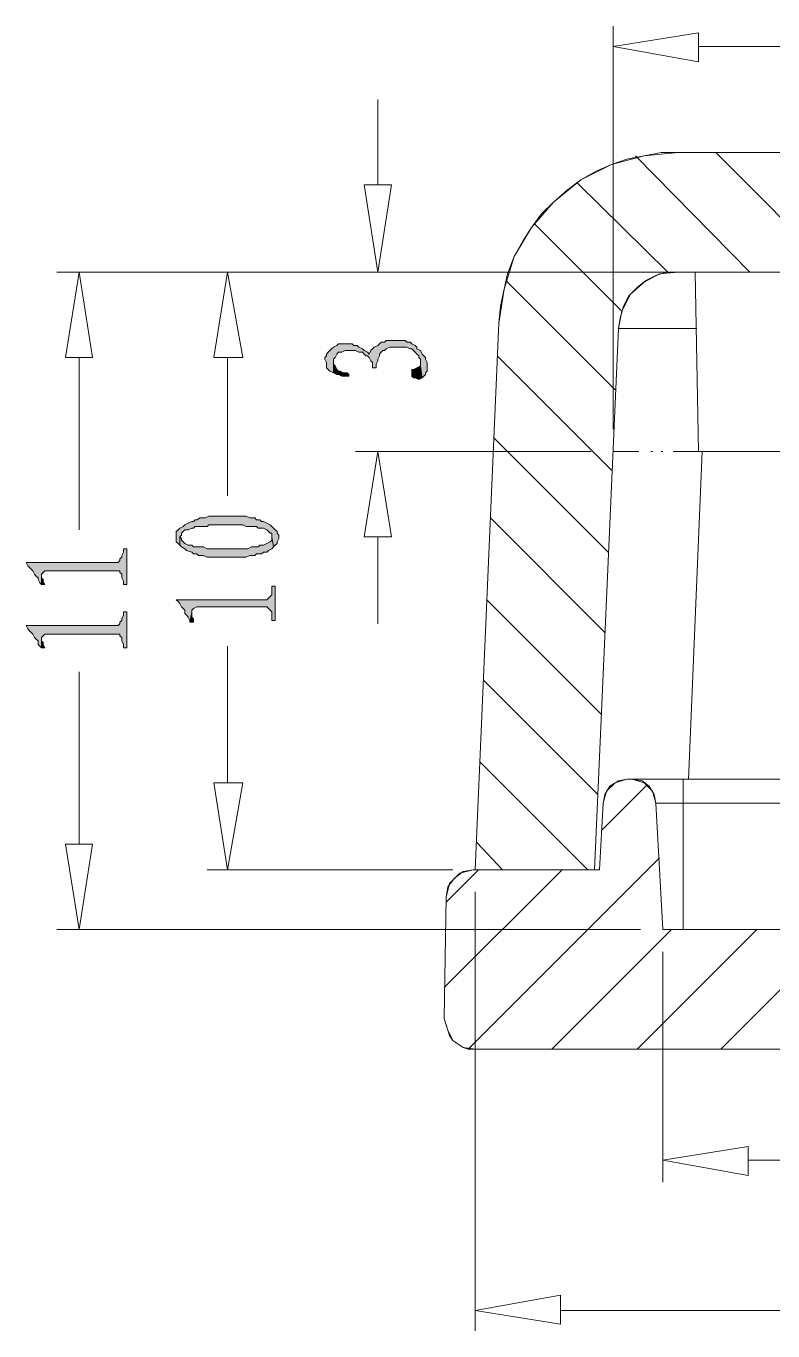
# Model space of a CAD drawing. Header units: millimetres. Extents: x 0 to 282, y 0 to 196.
# Drawn here: x 57.78 to 76.31, y 25.32 to 57.66 of the extents above; entities that cross this region are included whole.
import ezdxf

# ---------------------------------------------------------------- set-up
doc = ezdxf.new("R2010")
doc.units = ezdxf.units.MM

msp = doc.modelspace()

# ---------------------------------------------------------------- hatches: boundary and pattern name
h = msp.add_hatch(color=42)
h.dxf.hatch_style = 2
h.paths.add_polyline_path([(65.193227, 49.402894), (65.235561, 49.318228), (65.235561, 49.275894), (65.235561, 49.191227), (65.277894, 49.148894), (65.320227, 49.106561), (65.404894, 49.064227), (65.404894, 49.360561), (65.404894, 49.402894), (65.447227, 49.445228), (65.489561, 49.529894), (65.531894, 49.572227), (65.574227, 49.572227), (65.616561, 49.572227), (65.701228, 49.614561), (65.743561, 49.614561), (65.870561, 49.614561), (65.912894, 49.614561), (65.955227, 49.614561), (66.039894, 49.572227), (66.124561, 49.572227), (66.166894, 49.529894), (66.209227, 49.487561), (66.251561, 49.487561), (66.293894, 49.445228), (66.336227, 49.360561), (66.378561, 49.318228), (66.378561, 49.275894), (66.378561, 49.191227), (66.463227, 49.191227), (66.463227, 49.275894), (66.505561, 49.360561), (66.505561, 49.402894), (66.547894, 49.487561), (66.547894, 49.529894), (66.590227, 49.572227), (66.632561, 49.614561), (66.674894, 49.614561), (66.717227, 49.656894), (66.801894, 49.699227), (66.844227, 49.699227), (66.928894, 49.699227), (67.013561, 49.699227), (67.098227, 49.699227), (67.140561, 49.699227), (67.225227, 49.699227), (67.309894, 49.656894), (67.352227, 49.656894), (67.394561, 49.614561), (67.436894, 49.572227), (67.479227, 49.529894), (67.521561, 49.487561), (67.521561, 49.445228), (67.563894, 49.402894), (67.563894, 49.318228), (67.563894, 49.233561), (67.606227, 48.937227), (67.648561, 48.979561), (67.690894, 49.021894), (67.690894, 49.064227), (67.733227, 49.106561), (67.733227, 49.191227), (67.733227, 49.233561), (67.733227, 49.275894), (67.733227, 49.318228), (67.690894, 49.402894), (67.690894, 49.445228), (67.648561, 49.487561), (67.606227, 49.529894), (67.563894, 49.614561), (67.479227, 49.656894), (67.479227, 49.699227), (67.436894, 49.741561), (67.352227, 49.783894), (67.309894, 49.826227), (67.225227, 49.826227), (67.182894, 49.868561), (67.098227, 49.868561), (67.055894, 49.868561), (66.971227, 49.868561), (66.886561, 49.868561), (66.801894, 49.868561), (66.717227, 49.868561), (66.674894, 49.826227), (66.590227, 49.826227), (66.547894, 49.783894), (66.505561, 49.741561), (66.420894, 49.699227), (66.378561, 49.656894), (66.336227, 49.614561), (66.293894, 49.529894), (66.251561, 49.572227), (66.166894, 49.614561), (66.124561, 49.656894), (66.039894, 49.699227), (65.997561, 49.741561), (65.912894, 49.741561), (65.870561, 49.783894), (65.828227, 49.783894), (65.743561, 49.783894), (65.701228, 49.783894), (65.616561, 49.783894), (65.531894, 49.783894), (65.489561, 49.741561), (65.404894, 49.699227), (65.362561, 49.656894), (65.320227, 49.614561), (65.277894, 49.572227), (65.235561, 49.529894), (65.235561, 49.487561), (65.193227, 49.445228)])
h = msp.add_hatch(color=42)
h.dxf.hatch_style = 2
h.paths.add_polyline_path([(65.404894, 49.064227), (65.489561, 49.021894), (65.531894, 49.021894), (65.616561, 48.979561), (65.701228, 48.979561), (65.785894, 48.979561), (65.785894, 49.021894), (65.743561, 49.064227), (65.658894, 49.064227), (65.574227, 49.106561), (65.531894, 49.106561), (65.489561, 49.148894), (65.447227, 49.233561), (65.404894, 49.275894), (65.404894, 49.360561)])
h = msp.add_hatch(color=42)
h.dxf.hatch_style = 2
h.paths.add_polyline_path([(67.352227, 49.021894), (67.352227, 48.979561), (67.394561, 48.937227), (67.436894, 48.937227), (67.521561, 48.894894), (67.606227, 48.937227), (67.563894, 49.233561), (67.479227, 49.191227), (67.394561, 49.148894), (67.352227, 49.148894), (67.352227, 49.106561)])
h = msp.add_hatch(color=42)
h.dxf.hatch_style = 2
h.paths.add_polyline_path([(61.510227, 45.000227), (61.510227, 44.915561), (61.510227, 44.873227), (61.552561, 44.830894), (61.594894, 44.788561), (61.594894, 45.000227), (61.637227, 45.042561), (61.637227, 45.084894), (61.679561, 45.127228), (61.721894, 45.169561), (61.806561, 45.169561), (61.891227, 45.211894), (61.933561, 45.211894), (61.975894, 45.254228), (62.060561, 45.254228), (62.102894, 45.254228), (62.187561, 45.254228), (62.272228, 45.254228), (62.314561, 45.296561), (62.399227, 45.296561), (62.483894, 45.296561), (62.568561, 45.296561), (62.653227, 45.296561), (62.780227, 45.296561), (62.907227, 45.296561), (62.991894, 45.296561), (63.076561, 45.296561), (63.161227, 45.296561), (63.245894, 45.254228), (63.288227, 45.254228), (63.372894, 45.254228), (63.415227, 45.254228), (63.499894, 45.254228), (63.542227, 45.211894), (63.584561, 45.211894), (63.669227, 45.211894), (63.753894, 45.169561), (63.796227, 45.127228), (63.838561, 45.084894), (63.880894, 45.084894), (63.880894, 45.042561), (63.880894, 45.000227), (63.923227, 44.746227), (63.965561, 44.788561), (64.007894, 44.830894), (64.007894, 44.873227), (64.050227, 44.957894), (64.050227, 45.000227), (64.050227, 45.042561), (64.007894, 45.084894), (64.007894, 45.127228), (63.965561, 45.169561), (63.923227, 45.211894), (63.880894, 45.254228), (63.838561, 45.296561), (63.753894, 45.338894), (63.669227, 45.381227), (63.626894, 45.381227), (63.584561, 45.423561), (63.499894, 45.423561), (63.457561, 45.465894), (63.372894, 45.465894), (63.330561, 45.465894), (63.245894, 45.508228), (63.161227, 45.508228), (63.118894, 45.508228), (63.034228, 45.508228), (62.949561, 45.508228), (62.864894, 45.508228), (62.780227, 45.508228), (62.737894, 45.508228), (62.610894, 45.508228), (62.526227, 45.508228), (62.441561, 45.508228), (62.399227, 45.508228), (62.314561, 45.508228), (62.229894, 45.465894), (62.145227, 45.465894), (62.102894, 45.465894), (62.018227, 45.423561), (61.975894, 45.423561), (61.933561, 45.381227), (61.891227, 45.381227), (61.806561, 45.338894), (61.721894, 45.296561), (61.679561, 45.254228), (61.594894, 45.211894), (61.552561, 45.169561), (61.510227, 45.127228), (61.510227, 45.042561)])
h = msp.add_hatch(color=42)
h.dxf.hatch_style = 2
h.paths.add_polyline_path([(61.594894, 44.788561), (61.637227, 44.746227), (61.721894, 44.703894), (61.764227, 44.661561), (61.891227, 44.619227), (61.933561, 44.576894), (62.018227, 44.576894), (62.060561, 44.534561), (62.145227, 44.534561), (62.187561, 44.534561), (62.272228, 44.492227), (62.356894, 44.492227), (62.441561, 44.492227), (62.483894, 44.492227), (62.568561, 44.492227), (62.653227, 44.492227), (62.780227, 44.492227), (62.822561, 44.492227), (62.907227, 44.492227), (62.991894, 44.492227), (63.076561, 44.492227), (63.161227, 44.492227), (63.245894, 44.492227), (63.330561, 44.534561), (63.372894, 44.534561), (63.457561, 44.534561), (63.499894, 44.576894), (63.584561, 44.576894), (63.626894, 44.576894), (63.669227, 44.619227), (63.753894, 44.619227), (63.796227, 44.661561), (63.880894, 44.703894), (63.923227, 44.746227), (63.880894, 45.000227), (63.880894, 44.915561), (63.838561, 44.873227), (63.753894, 44.830894), (63.669227, 44.788561), (63.584561, 44.788561), (63.542227, 44.746227), (63.457561, 44.746227), (63.415227, 44.746227), (63.372894, 44.746227), (63.288227, 44.703894), (63.203561, 44.703894), (63.118894, 44.703894), (63.034228, 44.703894), (62.949561, 44.703894), (62.864894, 44.703894), (62.780227, 44.703894), (62.695561, 44.703894), (62.610894, 44.703894), (62.483894, 44.703894), (62.441561, 44.703894), (62.356894, 44.703894), (62.272228, 44.703894), (62.187561, 44.746227), (62.145227, 44.746227), (62.060561, 44.746227), (62.018227, 44.746227), (61.933561, 44.746227), (61.891227, 44.788561), (61.806561, 44.788561), (61.721894, 44.830894), (61.679561, 44.873227), (61.637227, 44.915561), (61.637227, 44.957894), (61.594894, 45.000227)])
h = msp.add_hatch(color=42)
h.dxf.hatch_style = 2
h.paths.add_polyline_path([(57.784894, 44.365228), (57.827227, 44.280561), (57.869561, 44.238227), (57.911894, 44.195894), (57.954227, 44.153561), (57.996561, 44.068894), (58.038894, 44.026561), (58.081227, 43.984228), (58.081227, 43.941894), (58.123561, 43.857227), (58.165894, 43.814894), (58.165894, 44.068894), (58.208227, 44.111228), (58.250561, 44.153561), (58.292894, 44.153561), (58.377561, 44.153561), (60.028561, 44.153561), (60.070894, 44.153561), (60.113227, 44.153561), (60.113227, 44.111228), (60.155561, 44.068894), (60.155561, 43.984228), (60.197894, 43.899561), (60.197894, 43.814894), (60.282561, 43.814894), (60.282561, 44.703894), (60.197894, 44.703894), (60.197894, 44.619227), (60.155561, 44.534561), (60.155561, 44.492227), (60.113227, 44.449894), (60.113227, 44.407561), (60.070894, 44.365228), (60.028561, 44.365228)])
h = msp.add_hatch(color=42)
h.dxf.hatch_style = 2
h.paths.add_polyline_path([(58.165894, 43.814894), (58.250561, 43.814894), (58.208227, 43.899561), (58.208227, 43.941894), (58.165894, 43.984228), (58.165894, 44.068894)])
h = msp.add_hatch(color=42)
h.dxf.hatch_style = 2
h.paths.add_polyline_path([(61.510227, 43.433894), (61.552561, 43.391561), (61.594894, 43.349227), (61.637227, 43.264561), (61.679561, 43.222228), (61.721894, 43.179894), (61.721894, 43.095227), (61.764227, 43.052894), (61.806561, 43.010561), (61.848894, 42.925894), (61.848894, 42.883561), (61.891227, 43.137561), (61.891227, 43.179894), (61.933561, 43.222228), (62.018227, 43.264561), (62.102894, 43.264561), (63.753894, 43.264561), (63.796227, 43.222228), (63.838561, 43.179894), (63.880894, 43.137561), (63.880894, 43.095227), (63.880894, 43.010561), (63.880894, 42.925894), (63.965561, 42.925894), (63.965561, 43.772561), (63.880894, 43.772561), (63.880894, 43.687894), (63.880894, 43.645561), (63.880894, 43.560894), (63.838561, 43.518561), (63.796227, 43.476227), (63.753894, 43.433894), (63.711561, 43.433894)])
h = msp.add_hatch(color=42)
h.dxf.hatch_style = 2
h.paths.add_polyline_path([(57.784894, 42.798894), (57.827227, 42.714227), (57.869561, 42.671894), (57.911894, 42.629561), (57.954227, 42.587227), (57.996561, 42.502561), (58.038894, 42.460227), (58.081227, 42.417894), (58.081227, 42.333228), (58.123561, 42.290894), (58.165894, 42.248561), (58.165894, 42.502561), (58.208227, 42.544894), (58.250561, 42.587227), (58.292894, 42.587227), (58.377561, 42.587227), (60.028561, 42.587227), (60.070894, 42.587227), (60.113227, 42.587227), (60.113227, 42.544894), (60.155561, 42.502561), (60.155561, 42.417894), (60.197894, 42.333228), (60.197894, 42.248561), (60.282561, 42.248561), (60.282561, 43.137561), (60.197894, 43.137561), (60.197894, 43.052894), (60.155561, 42.968228), (60.155561, 42.925894), (60.113227, 42.883561), (60.113227, 42.841228), (60.070894, 42.798894), (60.028561, 42.798894)])
h = msp.add_hatch(color=42)
h.dxf.hatch_style = 2
h.paths.add_polyline_path([(61.848894, 42.883561), (61.933561, 42.883561), (61.933561, 42.968228), (61.891227, 43.010561), (61.891227, 43.095227), (61.891227, 43.137561)])
h = msp.add_hatch(color=42)
h.dxf.hatch_style = 2
h.paths.add_polyline_path([(58.165894, 42.248561), (58.250561, 42.248561), (58.208227, 42.333228), (58.208227, 42.375561), (58.165894, 42.417894), (58.165894, 42.502561)])

# ---------------------------------------------------------------- linework, layer by layer
at = {"color": 131, "lineweight": 0}
for points in [[(72.347561, 47.667227), (72.347561, 57.657894)], [(73.829227, 51.561894), (58.546894, 51.561894)], [(73.829227, 51.561894), (62.272228, 51.561894)], [(73.829227, 51.561894), (65.955227, 51.561894)], [(71.797227, 47.116894), (65.955227, 47.116894)], [(68.368227, 36.745227), (62.272228, 36.745227)], [(68.918561, 36.194894), (68.918561, 25.315228)], [(73.024894, 35.263561), (58.546894, 35.263561)], [(73.575227, 34.713228), (73.575227, 28.998227)]]:
    msp.add_lwpolyline(points, dxfattribs=at)
at = {"color": 3, "lineweight": 0}
for points in [[(74.464227, 56.768894), (72.347561, 57.149894), (74.464227, 57.488561)], [(66.844227, 53.720894), (66.505561, 51.561894), (66.166894, 53.720894)], [(58.758561, 49.445228), (59.097228, 51.561894), (59.435894, 49.445228)], [(62.441561, 49.445228), (62.780227, 51.561894), (63.161227, 49.445228)], [(66.166894, 45.000227), (66.505561, 47.116894), (66.844227, 45.000227)], [(63.161227, 38.904228), (62.780227, 36.745227), (62.441561, 38.904228)], [(59.435894, 37.380227), (59.097228, 35.263561), (58.758561, 37.380227)], [(75.691894, 29.167561), (73.575227, 29.548561), (75.691894, 29.887227)], [(71.035227, 25.484561), (68.918561, 25.823228), (71.035227, 26.204228)]]:
    msp.add_lwpolyline(points, close=True, dxfattribs=at)
for points in [[(74.464227, 57.149894), (90.720227, 57.149894)], [(66.505561, 53.720894), (66.505561, 55.837561)], [(59.097228, 49.445228), (59.097228, 45.169561)], [(62.780227, 49.445228), (62.780227, 46.016227)], [(66.505561, 45.000227), (66.505561, 42.841228)], [(62.780227, 38.904228), (62.780227, 42.290894)], [(59.097228, 37.380227), (59.097228, 41.655894)], [(75.691894, 29.548561), (90.635561, 29.548561)], [(71.035227, 25.823228), (93.090894, 25.823228)]]:
    msp.add_lwpolyline(points, dxfattribs=at)
at = {"color": 0, "lineweight": 0}
for points in [[(73.956227, 54.525228), (73.109561, 54.440561), (72.305228, 54.228894), (71.543228, 53.847894), (70.865894, 53.297561), (70.315561, 52.662561), (69.892227, 51.942894), (69.638227, 51.138561), (69.511227, 50.291894)], [(69.511227, 50.291894), (69.553561, 50.715227), (69.638227, 51.138561), (69.722894, 51.519561), (69.892227, 51.942894), (70.103894, 52.323894), (70.315561, 52.662561), (70.569561, 53.001227), (70.865894, 53.297561), (71.204561, 53.593894), (71.543228, 53.847894), (71.924227, 54.059561), (72.305228, 54.228894), (72.686227, 54.355894), (73.109561, 54.440561), (73.532894, 54.525228), (73.956227, 54.525228)], [(73.956227, 54.525228), (115.781561, 54.525228)], [(120.819227, 36.745227), (120.226561, 50.291894), (120.184227, 50.715227), (120.099561, 51.138561), (119.972561, 51.519561), (119.845561, 51.942894), (119.633894, 52.323894), (119.422227, 52.662561), (119.125894, 53.001227), (118.871894, 53.297561), (118.533227, 53.593894), (118.194561, 53.847894), (117.813561, 54.059561), (117.432561, 54.228894), (117.051561, 54.355894), (116.628227, 54.440561), (116.204894, 54.525228), (115.781561, 54.525228), (73.956227, 54.525228)], [(69.511227, 50.291894), (68.918561, 36.745227), (71.881894, 36.745227), (72.474561, 50.164894), (72.516894, 50.418894), (72.601561, 50.715227), (72.728561, 50.969227), (72.940227, 51.180894), (73.151894, 51.350227), (73.405894, 51.477227), (73.659894, 51.561894), (73.956227, 51.561894), (115.781561, 51.561894)], [(73.956227, 51.561894), (73.490561, 51.519561), (73.109561, 51.307894), (72.770894, 51.011561), (72.559227, 50.588227), (72.474561, 50.164894)], [(73.956227, 51.561894), (115.781561, 51.561894)], [(74.379561, 51.561894), (74.464227, 47.116894)], [(68.918561, 36.745227), (69.511227, 50.291894)], [(71.881894, 36.745227), (72.474561, 50.164894)], [(74.421894, 50.164894), (73.448227, 50.164894), (72.940227, 50.164894), (72.474561, 50.164894)], [(74.548894, 47.116894), (74.210227, 38.988894)], [(80.390894, 47.116894), (74.464227, 47.116894)], [(72.813227, 38.988894), (72.686227, 38.988894), (72.474561, 38.946561), (72.262894, 38.819561), (72.135894, 38.607894), (72.093561, 38.396227), (72.008894, 36.745227), (68.876227, 36.745227), (68.622227, 36.702894), (68.410561, 36.533561), (68.241227, 36.321894), (68.198894, 36.067894), (68.156561, 33.062227)], [(72.686227, 38.988894), (72.389894, 38.904228), (72.178227, 38.692561), (72.093561, 38.396227)], [(108.584894, 38.988894), (72.686227, 38.988894)], [(73.405894, 38.396227), (73.321227, 38.692561), (73.109561, 38.904228), (72.813227, 38.988894)], [(72.813227, 38.988894), (73.067227, 38.946561), (73.236561, 38.819561), (73.363561, 38.607894), (73.405894, 38.396227)], [(117.009227, 38.988894), (116.882228, 38.988894), (116.670561, 38.946561), (116.501227, 38.819561), (116.331894, 38.607894), (116.289561, 38.396227), (116.162561, 35.263561), (73.575227, 35.263561), (73.405894, 38.396227)], [(74.083227, 38.988894), (74.083227, 35.263561)], [(72.093561, 38.396227), (72.008894, 36.745227)], [(73.575227, 35.263561), (73.405894, 38.396227)], [(73.405894, 38.396227), (108.542561, 38.396227)], [(68.876227, 36.745227), (68.537561, 36.660561), (68.283561, 36.406561), (68.198894, 36.067894)], [(72.008894, 36.745227), (68.876227, 36.745227)], [(68.156561, 33.062227), (68.198894, 36.067894)], [(68.918561, 32.300228), (120.819227, 32.300228), (120.946227, 32.300228), (121.115561, 32.342561), (121.242561, 32.427228), (121.327227, 32.511894), (121.411894, 32.638894), (121.496561, 32.765894), (121.538894, 32.892894), (121.538894, 33.062227), (121.538894, 36.067894)], [(116.162561, 35.263561), (73.575227, 35.263561)], [(68.156561, 33.062227), (68.241227, 32.765894), (68.368227, 32.511894), (68.622227, 32.342561), (68.918561, 32.300228)], [(68.918561, 32.300228), (68.749227, 32.300228), (68.622227, 32.342561), (68.495227, 32.427228), (68.368227, 32.511894), (68.283561, 32.638894), (68.241227, 32.765894), (68.198894, 32.892894), (68.156561, 33.062227)], [(120.819227, 32.300228), (68.918561, 32.300228)]]:
    msp.add_lwpolyline(points, dxfattribs=at)
at = {"color": 40, "lineweight": 0}
for points in [[(75.734227, 51.561894), (72.897894, 54.440561)], [(77.850894, 51.561894), (74.887561, 54.525228)], [(73.702227, 51.561894), (71.458561, 53.763227)], [(72.559227, 50.588227), (70.400227, 52.747228)], [(72.389894, 48.640894), (69.680561, 51.350227)], [(72.305228, 46.651227), (69.468894, 49.487561)], [(72.220561, 44.619227), (69.384227, 47.455561)], [(72.135894, 42.629561), (69.299561, 45.465894)], [(72.051227, 40.597561), (69.214894, 43.433894)], [(71.966561, 38.607894), (69.130227, 41.444227)], [(71.712561, 36.745227), (69.045561, 39.412227)], [(73.194227, 38.861894), (72.051227, 37.718894)], [(69.595894, 36.745227), (68.960894, 37.422561)], [(73.490561, 37.041561), (68.749227, 32.300228)], [(71.077561, 36.745227), (68.156561, 33.824227)], [(69.003227, 36.745227), (68.198894, 35.940894)], [(73.786894, 35.263561), (70.823561, 32.300228)], [(75.903561, 35.263561), (72.940227, 32.300228)], [(77.977894, 35.263561), (75.014561, 32.300228)]]:
    msp.add_lwpolyline(points, dxfattribs=at)
at = {"color": 42, "lineweight": 0}
for points in [[(65.193227, 49.402894), (65.235561, 49.318228), (65.235561, 49.275894), (65.235561, 49.191227), (65.277894, 49.148894), (65.320227, 49.106561), (65.404894, 49.064227), (65.404894, 49.360561), (65.404894, 49.402894), (65.447227, 49.445228), (65.489561, 49.529894), (65.531894, 49.572227), (65.574227, 49.572227), (65.616561, 49.572227), (65.701228, 49.614561), (65.743561, 49.614561), (65.870561, 49.614561), (65.912894, 49.614561), (65.955227, 49.614561), (66.039894, 49.572227), (66.124561, 49.572227), (66.166894, 49.529894), (66.209227, 49.487561), (66.251561, 49.487561), (66.293894, 49.445228), (66.336227, 49.360561), (66.378561, 49.318228), (66.378561, 49.275894), (66.378561, 49.191227), (66.463227, 49.191227), (66.463227, 49.275894), (66.505561, 49.360561), (66.505561, 49.402894), (66.547894, 49.487561), (66.547894, 49.529894), (66.590227, 49.572227), (66.632561, 49.614561), (66.674894, 49.614561), (66.717227, 49.656894), (66.801894, 49.699227), (66.844227, 49.699227), (66.928894, 49.699227), (67.013561, 49.699227), (67.098227, 49.699227), (67.140561, 49.699227), (67.225227, 49.699227), (67.309894, 49.656894), (67.352227, 49.656894), (67.394561, 49.614561), (67.436894, 49.572227), (67.479227, 49.529894), (67.521561, 49.487561), (67.521561, 49.445228), (67.563894, 49.402894), (67.563894, 49.318228), (67.563894, 49.233561), (67.606227, 48.937227), (67.648561, 48.979561), (67.690894, 49.021894), (67.690894, 49.064227), (67.733227, 49.106561), (67.733227, 49.191227), (67.733227, 49.233561), (67.733227, 49.275894), (67.733227, 49.318228), (67.690894, 49.402894), (67.690894, 49.445228), (67.648561, 49.487561), (67.606227, 49.529894), (67.563894, 49.614561), (67.479227, 49.656894), (67.479227, 49.699227), (67.436894, 49.741561), (67.352227, 49.783894), (67.309894, 49.826227), (67.225227, 49.826227), (67.182894, 49.868561), (67.098227, 49.868561), (67.055894, 49.868561), (66.971227, 49.868561), (66.886561, 49.868561), (66.801894, 49.868561), (66.717227, 49.868561), (66.674894, 49.826227), (66.590227, 49.826227), (66.547894, 49.783894), (66.505561, 49.741561), (66.420894, 49.699227), (66.378561, 49.656894), (66.336227, 49.614561), (66.293894, 49.529894), (66.251561, 49.572227), (66.166894, 49.614561), (66.124561, 49.656894), (66.039894, 49.699227), (65.997561, 49.741561), (65.912894, 49.741561), (65.870561, 49.783894), (65.828227, 49.783894), (65.743561, 49.783894), (65.701228, 49.783894), (65.616561, 49.783894), (65.531894, 49.783894), (65.489561, 49.741561), (65.404894, 49.699227), (65.362561, 49.656894), (65.320227, 49.614561), (65.277894, 49.572227), (65.235561, 49.529894), (65.235561, 49.487561), (65.193227, 49.445228)], [(65.404894, 49.064227), (65.489561, 49.021894), (65.531894, 49.021894), (65.616561, 48.979561), (65.701228, 48.979561), (65.785894, 48.979561), (65.785894, 49.021894), (65.743561, 49.064227), (65.658894, 49.064227), (65.574227, 49.106561), (65.531894, 49.106561), (65.489561, 49.148894), (65.447227, 49.233561), (65.404894, 49.275894), (65.404894, 49.360561)], [(67.352227, 49.021894), (67.352227, 48.979561), (67.394561, 48.937227), (67.436894, 48.937227), (67.521561, 48.894894), (67.606227, 48.937227), (67.563894, 49.233561), (67.479227, 49.191227), (67.394561, 49.148894), (67.352227, 49.148894), (67.352227, 49.106561)], [(61.510227, 45.000227), (61.510227, 44.915561), (61.510227, 44.873227), (61.552561, 44.830894), (61.594894, 44.788561), (61.594894, 45.000227), (61.637227, 45.042561), (61.637227, 45.084894), (61.679561, 45.127228), (61.721894, 45.169561), (61.806561, 45.169561), (61.891227, 45.211894), (61.933561, 45.211894), (61.975894, 45.254228), (62.060561, 45.254228), (62.102894, 45.254228), (62.187561, 45.254228), (62.272228, 45.254228), (62.314561, 45.296561), (62.399227, 45.296561), (62.483894, 45.296561), (62.568561, 45.296561), (62.653227, 45.296561), (62.780227, 45.296561), (62.907227, 45.296561), (62.991894, 45.296561), (63.076561, 45.296561), (63.161227, 45.296561), (63.245894, 45.254228), (63.288227, 45.254228), (63.372894, 45.254228), (63.415227, 45.254228), (63.499894, 45.254228), (63.542227, 45.211894), (63.584561, 45.211894), (63.669227, 45.211894), (63.753894, 45.169561), (63.796227, 45.127228), (63.838561, 45.084894), (63.880894, 45.084894), (63.880894, 45.042561), (63.880894, 45.000227), (63.923227, 44.746227), (63.965561, 44.788561), (64.007894, 44.830894), (64.007894, 44.873227), (64.050227, 44.957894), (64.050227, 45.000227), (64.050227, 45.042561), (64.007894, 45.084894), (64.007894, 45.127228), (63.965561, 45.169561), (63.923227, 45.211894), (63.880894, 45.254228), (63.838561, 45.296561), (63.753894, 45.338894), (63.669227, 45.381227), (63.626894, 45.381227), (63.584561, 45.423561), (63.499894, 45.423561), (63.457561, 45.465894), (63.372894, 45.465894), (63.330561, 45.465894), (63.245894, 45.508228), (63.161227, 45.508228), (63.118894, 45.508228), (63.034228, 45.508228), (62.949561, 45.508228), (62.864894, 45.508228), (62.780227, 45.508228), (62.737894, 45.508228), (62.610894, 45.508228), (62.526227, 45.508228), (62.441561, 45.508228), (62.399227, 45.508228), (62.314561, 45.508228), (62.229894, 45.465894), (62.145227, 45.465894), (62.102894, 45.465894), (62.018227, 45.423561), (61.975894, 45.423561), (61.933561, 45.381227), (61.891227, 45.381227), (61.806561, 45.338894), (61.721894, 45.296561), (61.679561, 45.254228), (61.594894, 45.211894), (61.552561, 45.169561), (61.510227, 45.127228), (61.510227, 45.042561)], [(61.594894, 44.788561), (61.637227, 44.746227), (61.721894, 44.703894), (61.764227, 44.661561), (61.891227, 44.619227), (61.933561, 44.576894), (62.018227, 44.576894), (62.060561, 44.534561), (62.145227, 44.534561), (62.187561, 44.534561), (62.272228, 44.492227), (62.356894, 44.492227), (62.441561, 44.492227), (62.483894, 44.492227), (62.568561, 44.492227), (62.653227, 44.492227), (62.780227, 44.492227), (62.822561, 44.492227), (62.907227, 44.492227), (62.991894, 44.492227), (63.076561, 44.492227), (63.161227, 44.492227), (63.245894, 44.492227), (63.330561, 44.534561), (63.372894, 44.534561), (63.457561, 44.534561), (63.499894, 44.576894), (63.584561, 44.576894), (63.626894, 44.576894), (63.669227, 44.619227), (63.753894, 44.619227), (63.796227, 44.661561), (63.880894, 44.703894), (63.923227, 44.746227), (63.880894, 45.000227), (63.880894, 44.915561), (63.838561, 44.873227), (63.753894, 44.830894), (63.669227, 44.788561), (63.584561, 44.788561), (63.542227, 44.746227), (63.457561, 44.746227), (63.415227, 44.746227), (63.372894, 44.746227), (63.288227, 44.703894), (63.203561, 44.703894), (63.118894, 44.703894), (63.034228, 44.703894), (62.949561, 44.703894), (62.864894, 44.703894), (62.780227, 44.703894), (62.695561, 44.703894), (62.610894, 44.703894), (62.483894, 44.703894), (62.441561, 44.703894), (62.356894, 44.703894), (62.272228, 44.703894), (62.187561, 44.746227), (62.145227, 44.746227), (62.060561, 44.746227), (62.018227, 44.746227), (61.933561, 44.746227), (61.891227, 44.788561), (61.806561, 44.788561), (61.721894, 44.830894), (61.679561, 44.873227), (61.637227, 44.915561), (61.637227, 44.957894), (61.594894, 45.000227)], [(57.784894, 44.365228), (57.827227, 44.280561), (57.869561, 44.238227), (57.911894, 44.195894), (57.954227, 44.153561), (57.996561, 44.068894), (58.038894, 44.026561), (58.081227, 43.984228), (58.081227, 43.941894), (58.123561, 43.857227), (58.165894, 43.814894), (58.165894, 44.068894), (58.208227, 44.111228), (58.250561, 44.153561), (58.292894, 44.153561), (58.377561, 44.153561), (60.028561, 44.153561), (60.070894, 44.153561), (60.113227, 44.153561), (60.113227, 44.111228), (60.155561, 44.068894), (60.155561, 43.984228), (60.197894, 43.899561), (60.197894, 43.814894), (60.282561, 43.814894), (60.282561, 44.703894), (60.197894, 44.703894), (60.197894, 44.619227), (60.155561, 44.534561), (60.155561, 44.492227), (60.113227, 44.449894), (60.113227, 44.407561), (60.070894, 44.365228), (60.028561, 44.365228)], [(58.165894, 43.814894), (58.250561, 43.814894), (58.208227, 43.899561), (58.208227, 43.941894), (58.165894, 43.984228), (58.165894, 44.068894)], [(61.510227, 43.433894), (61.552561, 43.391561), (61.594894, 43.349227), (61.637227, 43.264561), (61.679561, 43.222228), (61.721894, 43.179894), (61.721894, 43.095227), (61.764227, 43.052894), (61.806561, 43.010561), (61.848894, 42.925894), (61.848894, 42.883561), (61.891227, 43.137561), (61.891227, 43.179894), (61.933561, 43.222228), (62.018227, 43.264561), (62.102894, 43.264561), (63.753894, 43.264561), (63.796227, 43.222228), (63.838561, 43.179894), (63.880894, 43.137561), (63.880894, 43.095227), (63.880894, 43.010561), (63.880894, 42.925894), (63.965561, 42.925894), (63.965561, 43.772561), (63.880894, 43.772561), (63.880894, 43.687894), (63.880894, 43.645561), (63.880894, 43.560894), (63.838561, 43.518561), (63.796227, 43.476227), (63.753894, 43.433894), (63.711561, 43.433894)], [(57.784894, 42.798894), (57.827227, 42.714227), (57.869561, 42.671894), (57.911894, 42.629561), (57.954227, 42.587227), (57.996561, 42.502561), (58.038894, 42.460227), (58.081227, 42.417894), (58.081227, 42.333228), (58.123561, 42.290894), (58.165894, 42.248561), (58.165894, 42.502561), (58.208227, 42.544894), (58.250561, 42.587227), (58.292894, 42.587227), (58.377561, 42.587227), (60.028561, 42.587227), (60.070894, 42.587227), (60.113227, 42.587227), (60.113227, 42.544894), (60.155561, 42.502561), (60.155561, 42.417894), (60.197894, 42.333228), (60.197894, 42.248561), (60.282561, 42.248561), (60.282561, 43.137561), (60.197894, 43.137561), (60.197894, 43.052894), (60.155561, 42.968228), (60.155561, 42.925894), (60.113227, 42.883561), (60.113227, 42.841228), (60.070894, 42.798894), (60.028561, 42.798894)], [(61.848894, 42.883561), (61.933561, 42.883561), (61.933561, 42.968228), (61.891227, 43.010561), (61.891227, 43.095227), (61.891227, 43.137561)], [(58.165894, 42.248561), (58.250561, 42.248561), (58.208227, 42.333228), (58.208227, 42.375561), (58.165894, 42.417894), (58.165894, 42.502561)]]:
    msp.add_lwpolyline(points, close=True, dxfattribs=at)
at = {"color": 2, "lineweight": 0}
for points in [[(72.982561, 47.116894), (72.347561, 47.116894)], [(73.278894, 47.116894), (73.321227, 47.116894)], [(73.532894, 47.116894), (73.575227, 47.116894)], [(74.464227, 47.116894), (73.829227, 47.116894)]]:
    msp.add_lwpolyline(points, dxfattribs=at)

doc.saveas('drawing.dxf')
